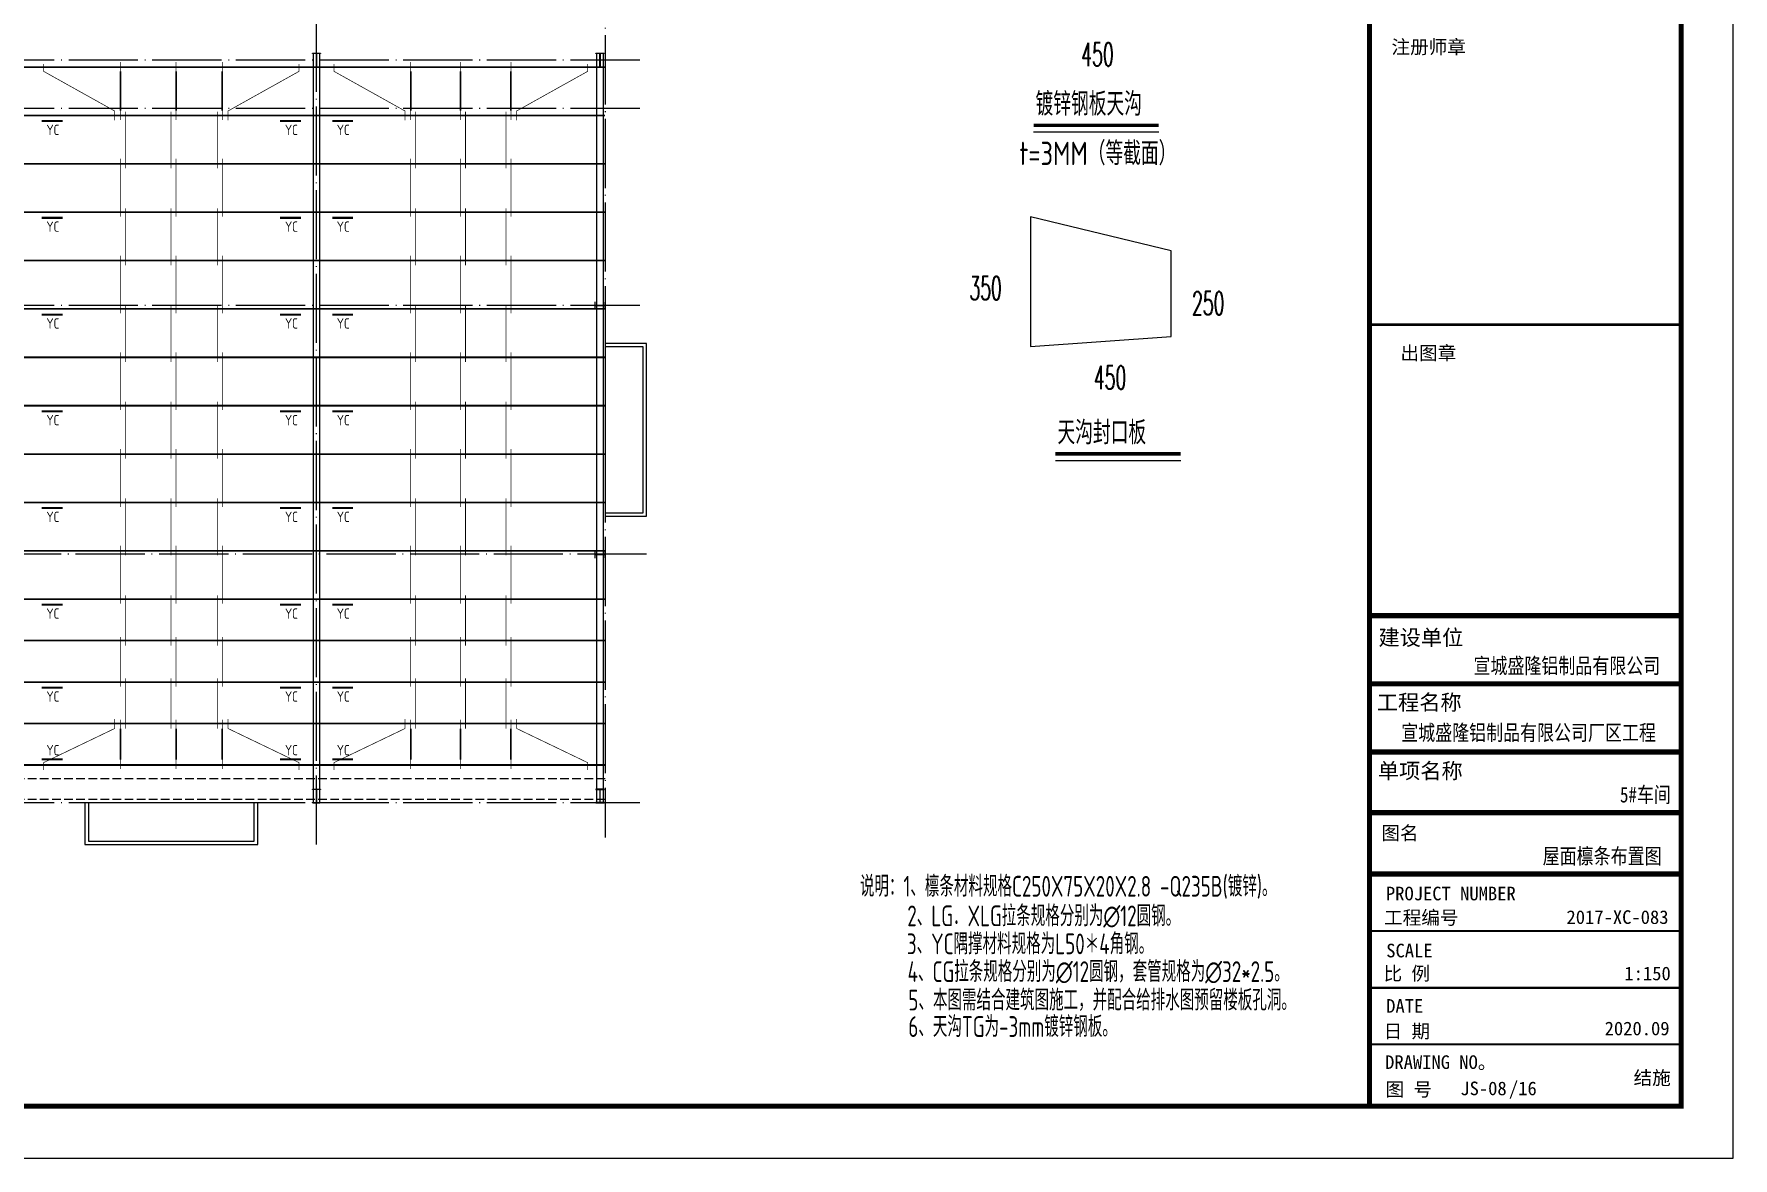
# Model space of a CAD drawing. Extents: x 32461 to 372567, y -698896 to 182569.
# Drawn here: x 136569 to 185723, y -291270 to -258735 of the extents above; entities that cross this region are included whole.
import ezdxf

# ---------------------------------------------------------------- set-up
doc = ezdxf.new("R2010")
doc.units = 0
doc.header["$LTSCALE"] = 1000
doc.header["$MEASUREMENT"] = 0
doc.linetypes.add('DASH', pattern=[0.35, 0.25, -0.1])
doc.linetypes.add('DOTE', pattern=[2.42, 2, -0.2, 0.02, -0.2])
doc.layers.get('0').update_dxf_attribs({"linetype": 'CONTINUOUS'})
for name, color, linetype in [('10014', 2, 'CONTINUOUS'), ('D', 4, 'CONTINUOUS'), ('DOTE', 252, 'CONTINUOUS'), ('PUB_TITLE', 4, 'CONTINUOUS'), ('TC', 151, 'CONTINUOUS'), ('TEXT', 7, 'CONTINUOUS'), ('YP', 154, 'CONTINUOUS'), ('图框', 4, 'CONTINUOUS'), ('屋面隅撑', 1, 'CONTINUOUS'), ('构件号', 1, 'CONTINUOUS'), ('檩条拉条', 253, 'CONTINUOUS'), ('钢柱', 3, 'CONTINUOUS')]:
    doc.layers.add(name, color=color, linetype=linetype)
doc.layers.add('钢架', color=6, linetype='CONTINUOUS', lineweight=25)
doc.styles.add('-黑体', font='simhei.ttf')
doc.styles.add('_HZTXT', font='atssdeng.shx', dxfattribs={"width": 0.8, "bigfont": 'atssdchn.shx'})
doc.styles.add('DIM_FONT', font='SIMPLEX.shx', dxfattribs={"width": 0.8, "bigfont": 'bigfont.shx'})
doc.styles.add('TSSD_DIMENSION', font='Tssdeng.shx', dxfattribs={"width": 0.8, "bigfont": 'hztxt.shx'})
doc.styles.add('TSSD_REIN', font='atssdeng.shx', dxfattribs={"width": 0.7, "bigfont": 'atssdchn.shx'})
doc.styles.add('宋体', font='')
doc.styles.add('黑体', font='simhei.ttf', dxfattribs={"width": 0.6, "height": 4.3})
doc.styles.get('宋体').set_extended_font_data('SimSun')

msp = doc.modelspace()

# ---------------------------------------------------------------- linework, layer by layer
for p, q in [((169111, -261578.1, -1477.9), (165487.2, -261578.1, -1477.9)), ((169745.5, -271090.1, -1477.9), (166121.7, -271090.1, -1477.9))]:
    msp.add_line(p, q)
at = {"elevation": -1477.9}
msp.add_lwpolyline([(165398.9, -264032.2), (165398.9, -267775.8), (169470.8, -267488.6), (169470.8, -265008), (165398.9, -264032.2)], dxfattribs=at)
at = {"layer": '10014', "const_width": 50}
for points in [[(153093.1, -259693.4), (128993.1, -259693.4)], [(153093.1, -261093.4), (89093.1, -261093.4)], [(153093.1, -262493.4), (89093.1, -262493.4)], [(153093.1, -263893.4), (89093.1, -263893.4)], [(153093.1, -265293.4), (89093.1, -265293.4)], [(153093.1, -266693.4), (89093.1, -266693.4)], [(153093.1, -268093.4), (89093.1, -268093.4)], [(153093.1, -269493.4), (89093.1, -269493.4)], [(153093.1, -270893.4), (89093.1, -270893.4)], [(153093.1, -272293.4), (89093.1, -272293.4)], [(153093.1, -273693.4), (89093.1, -273693.4)], [(153093.1, -275093.4), (89093.1, -275093.4)], [(153093.1, -276293.4), (89093.1, -276293.4)], [(153093.1, -277493.4), (89093.1, -277493.4)], [(153093.1, -278693.4), (89093.1, -278693.4)], [(153093.1, -279893.4), (89093.1, -279893.4)]]:
    msp.add_lwpolyline(points, dxfattribs=at)
at = {"layer": 'D', "linetype": 'DASH'}
for p, q in [((153093.1, -280296.2), (89093.1, -280296.2)), ((153093.1, -280891.8), (89093.1, -280891.8))]:
    msp.add_line(p, q, dxfattribs=at)
at = {"layer": 'DOTE', "color": 251, "linetype": 'DOTE'}
for p, q in [((144743.1, -282193.4), (144743.1, -236793.4)), ((153093.1, -236993.4), (153093.1, -281993.4)), ((154093.1, -259493.4), (87893.1, -259493.4)), ((154093.1, -260893.4), (87893.1, -260893.4)), ((154093.1, -266593.4), (87893.1, -266593.4)), ((154293.1, -273793.4), (87893.1, -273793.4)), ((154093.1, -280993.4), (88093.1, -280993.4))]:
    msp.add_line(p, q, dxfattribs=at)
at = {"layer": 'PUB_TITLE'}
msp.add_lwpolyline([(74273.1, -291269.7), (185723.1, -291269.7), (185723.1, -228269.7), (74273.1, -228269.7)], close=True, dxfattribs=at)
at = {"layer": 'PUB_TITLE', "const_width": 150}
msp.add_lwpolyline([(78023.1, -289769.7), (184223.1, -289769.7), (184223.1, -229769.7), (78023.1, -229769.7)], close=True, dxfattribs=at)
at = {"layer": 'YP'}
for points in [[(154293.1, -272693.4), (154293.1, -267693.4), (153093.1, -267693.4), (153093.1, -272693.4)], [(138043.1, -282193.4), (143043.1, -282193.4), (143043.1, -280993.4), (138043.1, -280993.4)]]:
    msp.add_lwpolyline(points, close=True, dxfattribs=at)
for points in [[(153093.1, -272593.4), (154193.1, -272593.4), (154193.1, -267793.4), (153093.1, -267793.4)], [(138143.1, -280993.4), (138143.1, -282093.4), (142943.1, -282093.4), (142943.1, -280993.4)]]:
    msp.add_lwpolyline(points, dxfattribs=at)
at = {"layer": '图框', "color": 4, "const_width": 147.9}
msp.add_lwpolyline([(175209.2, -229769.7), (184223.1, -229769.7), (184223.1, -289769.7), (175209.2, -289769.7)], close=True, dxfattribs=at)
at = {"layer": '图框', "color": 0, "const_width": 75}
msp.add_lwpolyline([(175209.2, -267146.1), (184223.1, -267146.1)], dxfattribs=at)
at = {"layer": '图框', "color": 4}
for points, const_width in [([(175209.2, -275569.9), (184190.3, -275569.9)], 149.4), ([(175209.2, -277545.5), (184193.1, -277545.5)], 149.4), ([(175209.2, -279517.3), (184223.1, -279517.3)], 149.4), ([(175209.2, -281273.4), (184223.1, -281273.4)], 149.4), ([(175209.2, -283050.2), (184223.1, -283050.2)], 149.4), ([(175209.2, -284698.5), (184223.1, -284698.5)], 60.5), ([(175209.2, -286343.9), (184223.1, -286343.9)], 60.5), ([(175209.2, -287976.9), (184223.1, -287976.9)], 60.5)]:
    msp.add_lwpolyline(points, dxfattribs=dict(at, const_width=const_width))
at = {"layer": '屋面隅撑', "const_width": 60}
for points in [[(136796.4, -261255.8), (137396.4, -261255.8)], [(136796.4, -261255.8), (137396.4, -261255.8)], [(144289.7, -261255.8), (143689.7, -261255.8)], [(144289.7, -261255.8), (143689.7, -261255.8)], [(145196.4, -261255.8), (145796.4, -261255.8)], [(145196.4, -261255.8), (145796.4, -261255.8)], [(136796.4, -264055.8), (137396.4, -264055.8)], [(136796.4, -264055.8), (137396.4, -264055.8)], [(144289.7, -264055.8), (143689.7, -264055.8)], [(144289.7, -264055.8), (143689.7, -264055.8)], [(145196.4, -264055.8), (145796.4, -264055.8)], [(145196.4, -264055.8), (145796.4, -264055.8)], [(136796.4, -266855.8), (137396.4, -266855.8)], [(136796.4, -266855.8), (137396.4, -266855.8)], [(144289.7, -266855.8), (143689.7, -266855.8)], [(144289.7, -266855.8), (143689.7, -266855.8)], [(145196.4, -266855.8), (145796.4, -266855.8)], [(145196.4, -266855.8), (145796.4, -266855.8)], [(136796.4, -269655.8), (137396.4, -269655.8)], [(136796.4, -269655.8), (137396.4, -269655.8)], [(144289.7, -269655.8), (143689.7, -269655.8)], [(144289.7, -269655.8), (143689.7, -269655.8)], [(145196.4, -269655.8), (145796.4, -269655.8)], [(145196.4, -269655.8), (145796.4, -269655.8)], [(136796.4, -272455.8), (137396.4, -272455.8)], [(136796.4, -272455.8), (137396.4, -272455.8)], [(144289.7, -272455.8), (143689.7, -272455.8)], [(144289.7, -272455.8), (143689.7, -272455.8)], [(145196.4, -272455.8), (145796.4, -272455.8)], [(145196.4, -272455.8), (145796.4, -272455.8)], [(136796.4, -275255.8), (137396.4, -275255.8)], [(136796.4, -275255.8), (137396.4, -275255.8)], [(144289.7, -275255.8), (143689.7, -275255.8)], [(144289.7, -275255.8), (143689.7, -275255.8)], [(145196.4, -275255.8), (145796.4, -275255.8)], [(145196.4, -275255.8), (145796.4, -275255.8)], [(136796.4, -277655.8), (137396.4, -277655.8)], [(136796.4, -277655.8), (137396.4, -277655.8)], [(144289.7, -277655.8), (143689.7, -277655.8)], [(144289.7, -277655.8), (143689.7, -277655.8)], [(145196.4, -277655.8), (145796.4, -277655.8)], [(145196.4, -277655.8), (145796.4, -277655.8)], [(136796.4, -279730.9), (137396.4, -279730.9)], [(136796.4, -279730.9), (137396.4, -279730.9)], [(144289.7, -279730.9), (143689.7, -279730.9)], [(144289.7, -279730.9), (143689.7, -279730.9)], [(145196.4, -279730.9), (145796.4, -279730.9)], [(145196.4, -279730.9), (145796.4, -279730.9)]]:
    msp.add_lwpolyline(points, dxfattribs=at)
at = {"layer": '构件号', "color": 7, "const_width": 101.8, "elevation": -1477}
for points in [[(169109.7, -261377.5), (165487.3, -261377.5)], [(169744.2, -270889.6), (166121.8, -270889.6)]]:
    msp.add_lwpolyline(points, dxfattribs=at)
at = {"layer": '檩条拉条', "color": 1}
for points, const_width in [([(136850.6, -259603.9), (136850.6, -259817.9), (138900.3, -260962.3), (138900.3, -261236.7)], 20), ([(139070, -260958.8), (139070, -259816.8)], 50), ([(139070, -261221.8), (139070, -259547.2)], 20), ([(140679.9, -260958.8), (140679.9, -259816.8)], 50), ([(140679.9, -261221.8), (140679.9, -259547.2)], 20), ([(142016.1, -260958.8), (142016.1, -259816.8)], 50), ([(142016.1, -261221.8), (142016.1, -259547.2)], 20), ([(144235.5, -259603.9), (144235.5, -259817.9), (142185.8, -260962.3), (142185.8, -261236.7)], 20), ([(145250.6, -259603.9), (145250.6, -259817.9), (147300.3, -260962.3), (147300.3, -261236.7)], 20), ([(147470, -260958.8), (147470, -259816.8)], 50), ([(147470, -261221.8), (147470, -259547.2)], 20), ([(148907.9, -260958.8), (148907.9, -259816.8)], 50), ([(148907.9, -261221.8), (148907.9, -259547.2)], 20), ([(150366.1, -260958.8), (150366.1, -259816.8)], 50), ([(150366.1, -261221.8), (150366.1, -259547.2)], 20), ([(152585.5, -259603.9), (152585.5, -259817.9), (150535.8, -260962.3), (150535.8, -261236.7)], 20), ([(139215.2, -260979.4), (139215.2, -262626.7)], 20), ([(140534.7, -260979.4), (140534.7, -262626.7)], 20), ([(141870.9, -260979.4), (141870.9, -262626.7)], 20), ([(147615.2, -260979.4), (147615.2, -262626.7)], 20), ([(149053.1, -260979.4), (149053.1, -262626.7)], 20), ([(150220.9, -260979.4), (150220.9, -262626.7)], 20), ([(139070, -264021.8), (139070, -262347.2)], 20), ([(140679.9, -264021.8), (140679.9, -262347.2)], 20), ([(142016.1, -264021.8), (142016.1, -262347.2)], 20), ([(147470, -264021.8), (147470, -262347.2)], 20), ([(148907.9, -264021.8), (148907.9, -262347.2)], 20), ([(150366.1, -264021.8), (150366.1, -262347.2)], 20), ([(139215.2, -263779.4), (139215.2, -265426.7)], 20), ([(140534.7, -263779.4), (140534.7, -265426.7)], 20), ([(141870.9, -263779.4), (141870.9, -265426.7)], 20), ([(147615.2, -263779.4), (147615.2, -265426.7)], 20), ([(149053.1, -263779.4), (149053.1, -265426.7)], 20), ([(150220.9, -263779.4), (150220.9, -265426.7)], 20), ([(139070, -266821.8), (139070, -265147.2)], 20), ([(140679.9, -266821.8), (140679.9, -265147.2)], 20), ([(142016.1, -266821.8), (142016.1, -265147.2)], 20), ([(147470, -266821.8), (147470, -265147.2)], 20), ([(148907.9, -266821.8), (148907.9, -265147.2)], 20), ([(150366.1, -266821.8), (150366.1, -265147.2)], 20), ([(139215.2, -266579.4), (139215.2, -268226.7)], 20), ([(140534.7, -266579.4), (140534.7, -268226.7)], 20), ([(141870.9, -266579.4), (141870.9, -268226.7)], 20), ([(147615.2, -266579.4), (147615.2, -268226.7)], 20), ([(149053.1, -266579.4), (149053.1, -268226.7)], 20), ([(150220.9, -266579.4), (150220.9, -268226.7)], 20), ([(139070, -269621.8), (139070, -267947.2)], 20), ([(140679.9, -269621.8), (140679.9, -267947.2)], 20), ([(142016.1, -269621.8), (142016.1, -267947.2)], 20), ([(147470, -269621.8), (147470, -267947.2)], 20), ([(148907.9, -269621.8), (148907.9, -267947.2)], 20), ([(150366.1, -269621.8), (150366.1, -267947.2)], 20), ([(139215.2, -269379.4), (139215.2, -271026.7)], 20), ([(140534.7, -269379.4), (140534.7, -271026.7)], 20), ([(141870.9, -269379.4), (141870.9, -271026.7)], 20), ([(147615.2, -269379.4), (147615.2, -271026.7)], 20), ([(149053.1, -269379.4), (149053.1, -271026.7)], 20), ([(150220.9, -269379.4), (150220.9, -271026.7)], 20), ([(139070, -272421.8), (139070, -270747.2)], 20), ([(140679.9, -272421.8), (140679.9, -270747.2)], 20), ([(142016.1, -272421.8), (142016.1, -270747.2)], 20), ([(147470, -272421.8), (147470, -270747.2)], 20), ([(148907.9, -272421.8), (148907.9, -270747.2)], 20), ([(150366.1, -272421.8), (150366.1, -270747.2)], 20), ([(139215.2, -272179.4), (139215.2, -273826.7)], 20), ([(140534.7, -272179.4), (140534.7, -273826.7)], 20), ([(141870.9, -272179.4), (141870.9, -273826.7)], 20), ([(147615.2, -272179.4), (147615.2, -273826.7)], 20), ([(149053.1, -272179.4), (149053.1, -273826.7)], 20), ([(150220.9, -272179.4), (150220.9, -273826.7)], 20), ([(139070, -275221.8), (139070, -273547.2)], 20), ([(140679.9, -275221.8), (140679.9, -273547.2)], 20), ([(142016.1, -275221.8), (142016.1, -273547.2)], 20), ([(147470, -275221.8), (147470, -273547.2)], 20), ([(148907.9, -275221.8), (148907.9, -273547.2)], 20), ([(150366.1, -275221.8), (150366.1, -273547.2)], 20), ([(139215.2, -274979.4), (139215.2, -276442.3)], 20), ([(140534.7, -274979.4), (140534.7, -276442.3)], 20), ([(141870.9, -274979.4), (141870.9, -276442.3)], 20), ([(147615.2, -274979.4), (147615.2, -276442.3)], 20), ([(149053.1, -274979.4), (149053.1, -276442.3)], 20), ([(150220.9, -274979.4), (150220.9, -276442.3)], 20), ([(139070, -277629.5), (139070, -276186.2)], 20), ([(140679.9, -277629.5), (140679.9, -276186.2)], 20), ([(142016.1, -277629.5), (142016.1, -276186.2)], 20), ([(147470, -277629.5), (147470, -276186.2)], 20), ([(148907.9, -277629.5), (148907.9, -276186.2)], 20), ([(150366.1, -277629.5), (150366.1, -276186.2)], 20), ([(139215.2, -277387.2), (139215.2, -278837.6)], 20), ([(140534.7, -277387.2), (140534.7, -278837.6)], 20), ([(141870.9, -277387.2), (141870.9, -278837.6)], 20), ([(147615.2, -277387.2), (147615.2, -278837.6)], 20), ([(149053.1, -277387.2), (149053.1, -278837.6)], 20), ([(150220.9, -277387.2), (150220.9, -278837.6)], 20), ([(136850.6, -280037.8), (136850.6, -279823.9), (138900.3, -278838.9), (138900.3, -278564.4)], 20), ([(139070, -278579.4), (139070, -280005.1)], 20), ([(140679.9, -278579.4), (140679.9, -280005.1)], 20), ([(142016.1, -278579.4), (142016.1, -280005.1)], 20), ([(144235.5, -280037.8), (144235.5, -279823.9), (142185.8, -278838.9), (142185.8, -278564.4)], 20), ([(145250.6, -280037.8), (145250.6, -279823.9), (147300.3, -278838.9), (147300.3, -278564.4)], 20), ([(147470, -278579.4), (147470, -280005.1)], 20), ([(148907.9, -278579.4), (148907.9, -280005.1)], 20), ([(150366.1, -278579.4), (150366.1, -280005.1)], 20), ([(152585.5, -280037.8), (152585.5, -279823.9), (150535.8, -278838.9), (150535.8, -278564.4)], 20), ([(139070, -278842.4), (139070, -279735.4)], 50), ([(140679.9, -278842.4), (140679.9, -279735.4)], 50), ([(142016.1, -278842.4), (142016.1, -279735.4)], 50), ([(147470, -278842.4), (147470, -279735.4)], 50), ([(148907.9, -278842.4), (148907.9, -279735.4)], 50), ([(150366.1, -278842.4), (150366.1, -279735.4)], 50)]:
    msp.add_lwpolyline(points, dxfattribs=dict(at, const_width=const_width))
at = {"layer": '钢架'}
for points in [[(144843.1, -280993.4), (144843.1, -259295.7), (144643.1, -259295.7), (144643.1, -280993.4), (144843.1, -280993.4)], [(153043.1, -280993.4), (153043.1, -259295.7), (152843.1, -259295.7), (152843.1, -280993.4), (153043.1, -280993.4)]]:
    msp.add_lwpolyline(points, dxfattribs=at)
at = {"layer": '钢柱'}
for points in [[(144863.1, -259693.4), (144623.1, -259693.4), (144623.1, -259683.4), (144739.1, -259683.4), (144739.1, -259303.4), (144623.1, -259303.4), (144623.1, -259293.4), (144863.1, -259293.4), (144863.1, -259303.4), (144747.1, -259303.4), (144747.1, -259683.4), (144863.1, -259683.4), (144863.1, -259693.4)], [(152823.1, -259293.4), (153063.1, -259293.4), (153063.1, -259303.4), (152947.1, -259303.4), (152947.1, -259683.4), (153063.1, -259683.4), (153063.1, -259693.4), (152823.1, -259693.4), (152823.1, -259683.4), (152939.1, -259683.4), (152939.1, -259303.4), (152823.1, -259303.4), (152823.1, -259293.4)], [(152793.1, -266493.4), (152793.1, -266693.4), (152803.1, -266693.4), (152803.1, -266597.4), (153083.1, -266597.4), (153083.1, -266693.4), (153093.1, -266693.4), (153093.1, -266493.4), (153083.1, -266493.4), (153083.1, -266589.4), (152803.1, -266589.4), (152803.1, -266493.4), (152793.1, -266493.4)], [(152793.1, -273693.4), (152793.1, -273893.4), (152803.1, -273893.4), (152803.1, -273797.4), (153083.1, -273797.4), (153083.1, -273893.4), (153093.1, -273893.4), (153093.1, -273693.4), (153083.1, -273693.4), (153083.1, -273789.4), (152803.1, -273789.4), (152803.1, -273693.4), (152793.1, -273693.4)], [(144863.1, -280993.4), (144623.1, -280993.4), (144623.1, -280983.4), (144739.1, -280983.4), (144739.1, -280603.4), (144623.1, -280603.4), (144623.1, -280593.4), (144863.1, -280593.4), (144863.1, -280603.4), (144747.1, -280603.4), (144747.1, -280983.4), (144863.1, -280983.4), (144863.1, -280993.4)], [(152823.1, -280993.4), (153063.1, -280993.4), (153063.1, -280983.4), (152947.1, -280983.4), (152947.1, -280603.4), (153063.1, -280603.4), (153063.1, -280593.4), (152823.1, -280593.4), (152823.1, -280603.4), (152939.1, -280603.4), (152939.1, -280983.4), (152823.1, -280983.4), (152823.1, -280993.4)]]:
    msp.add_lwpolyline(points, dxfattribs=at)

# ---------------------------------------------------------------- texts
at = {"layer": 'TC', "color": 7}
for s, style, width, p in [('450', 'DIM_FONT', 0.539583, (166868.2, -259664.2)), ('镀锌钢板天沟', '_HZTXT', 0.8, (165544.5, -261099)), ('t=3MM（等截面）', '_HZTXT', 0.8, (165076.3, -262529.2)), ('350', 'DIM_FONT', 0.539583, (163631.3, -266428.5)), ('250', 'DIM_FONT', 0.539583, (170072.5, -266866.4)), ('450', 'DIM_FONT', 0.539583, (167232.2, -269017.6)), ('天沟封口板', '_HZTXT', 0.8, (166179, -270611))]:
    msp.add_text(s, height=675, dxfattribs=dict(at, style=style, width=width)).set_placement(p)
at = {"layer": 'TEXT', "style": 'TSSD_REIN', "width": 0.8}
for p in [(136931.4, -261662.2), (143831.6, -261662.2), (145331.4, -261662.2), (136931.4, -264462.2), (143831.6, -264462.2), (145331.4, -264462.2), (136931.4, -267262.2), (143831.6, -267262.2), (145331.4, -267262.2), (136931.4, -270062.2), (143831.6, -270062.2), (145331.4, -270062.2), (136931.4, -272862.2), (143831.6, -272862.2), (145331.4, -272862.2), (136931.4, -275662.2), (143831.6, -275662.2), (145331.4, -275662.2), (136931.4, -278062.2), (143831.6, -278062.2), (145331.4, -278062.2), (136931.4, -279613.1), (143831.6, -279613.1), (145331.4, -279613.1)]:
    msp.add_text('YC', height=300, dxfattribs=at).set_placement(p)
at = {"layer": 'TEXT', "color": 3, "style": '-黑体', "width": 0.8}
for s, height, p in [('宣城盛隆铝制品有限公司', 450.225, (178214.7, -277245.6)), ('宣城盛隆铝制品有限公司厂区工程', 450.225, (176123.5, -279181.9)), ('5#车间', 450.22, (182452.7, -280977.3)), ('屋面檩条布置图', 450.22, (180217.5, -282754.1))]:
    msp.add_text(s, height=height, dxfattribs=at).set_placement(p)
at = {"layer": 'TEXT', "color": 2, "style": 'TSSD_DIMENSION', "width": 0.7}
for s, p in [('说明：1、檩条材料规格C250X75X20X2.8 -Q235B(镀锌)。', (160463, -283703.5)), ('2、LG．XLG拉条规格分别为∅12圆钢。', (161834.9, -284560.4)), ('3、YC隅撑材料规格为L50＊4角钢。', (161823.3, -285370.5)), ('4、CG拉条规格分别为∅12圆钢，套管规格为∅32*2.5。', (161843, -286174.2)), ('5、本图需结合建筑图施工，并配合给排水图预留楼板孔洞。', (161864.3, -286998.5, 764.6)), ('6、天沟TG为-3mm镀锌钢板。', (161863.9, -287765.4, 764.6))]:
    msp.add_text(s, height=600, dxfattribs=at).set_placement(p)
at = {"layer": '图框', "color": 4}
for s, height, style, p in [('注册师章', 394.42, '黑体', (175842, -259306.4)), ('出图章', 394.42, '黑体', (176102, -268166.7)), ('建设单位', 450, '黑体', (175466.7, -276429)), ('工程名称', 450, '黑体', (175416.9, -278306.3)), ('单项名称', 450, '黑体', (175446.8, -280287.8)), ('图名', 394.42, '黑体', (175550.7, -282060.9)), ('工程编号', 394.42, '黑体', (175627.9, -284507.9)), ('2017-XC-083', 394.416, '宋体', (180905.4, -284494.3)), ('SCALE', 394.42, '黑体', (175690.7, -285461.2)), ('比 例', 394.42, '黑体', (175614.6, -286125.6)), ('1:150', 394.42, '宋体', (182580.1, -286124)), ('DATE', 394.42, '黑体', (175688.7, -287064.1)), ('日 期', 394.42, '黑体', (175614.6, -287794.8)), ('2020.09', 394.42, '宋体', (182009.2, -287716.3)), ('DRAWING NO。', 394.416, '黑体', (175657.6, -288691.2)), ('图 号', 394.42, '黑体', (175670.6, -289478.7))]:
    msp.add_text(s, height=height, dxfattribs=dict(at, style=style)).set_placement(p)
at = {"layer": '图框', "color": 0, "style": '黑体'}
msp.add_text('PROJECT NUMBER', height=394.416, dxfattribs=at).set_placement((175681.1, -283810.7))
at = {"layer": '图框', "color": 3, "style": '宋体'}
for s, p in [('结施', (182846, -289145)), ('JS-08', (177833.9, -289451.2)), ('/16', (179240.5, -289451.2))]:
    msp.add_text(s, height=394.42, dxfattribs=at).set_placement(p)

doc.saveas('drawing.dxf')
